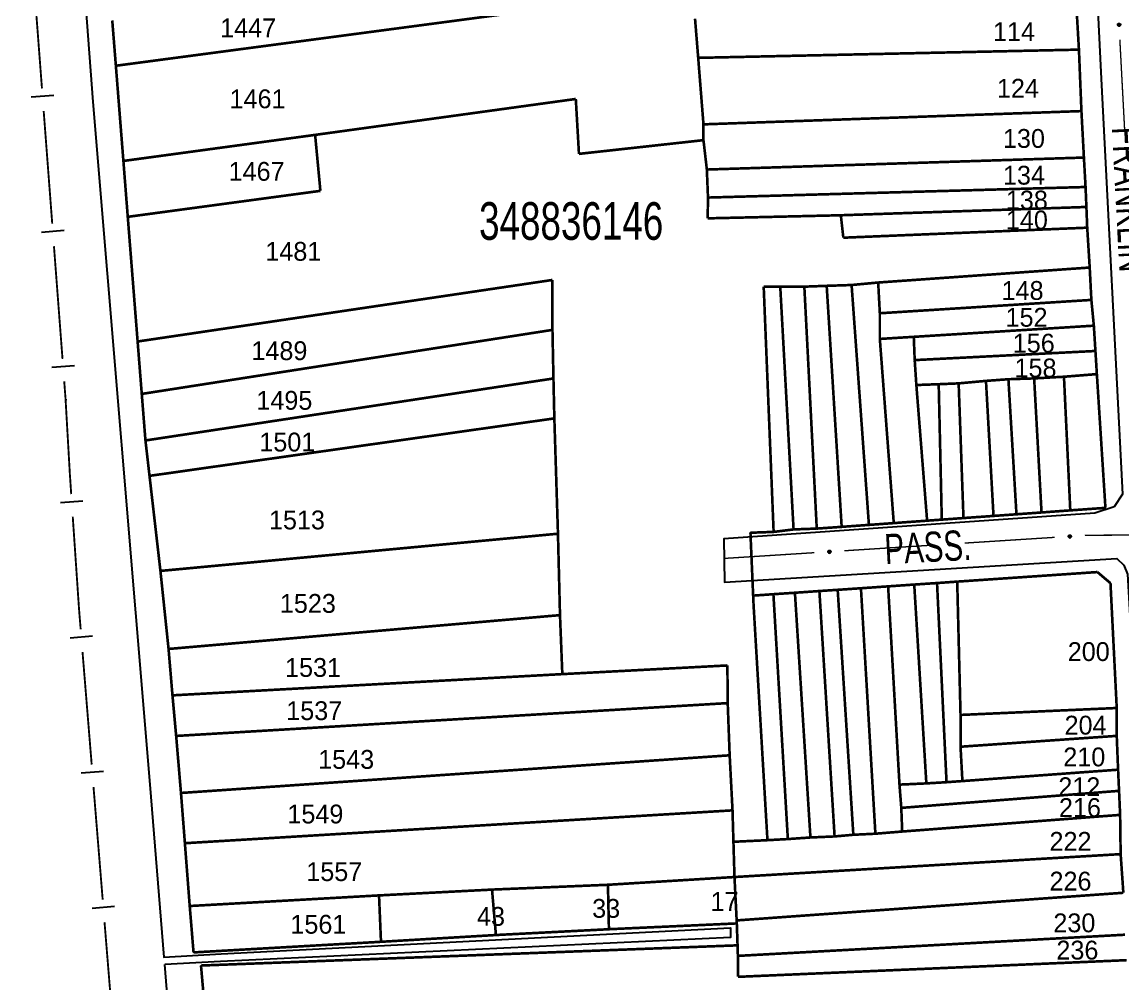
# Model space of a CAD drawing. Extents: x 202481 to 204056, y 4838981 to 4840330.
# Drawn here: x 202518 to 202664.1, y 4839631.7 to 4839759.5 of the extents above; entities that cross this region are included whole.
import ezdxf
from ezdxf.enums import TextEntityAlignment as Align

# ---------------------------------------------------------------- set-up
doc = ezdxf.new("R2010")
doc.units = 0
doc.header["$LTSCALE"] = 1.5
doc.header["$MEASUREMENT"] = 0
for name, color, linetype in [('CD_MALHA_LOTES', 7, 'CONTINUOUS'), ('CD_TXT_QUADRA', 7, 'CONTINUOUS'), ('LM-LIM-SETORES-BAIRROS', 250, 'CONTINUOUS'), ('RU-QUADRA', 210, 'CONTINUOUS'), ('SV-EIXO-RUA-PAV', 20, 'CONTINUOUS'), ('SV-RUA-PAVIM', 7, 'CONTINUOUS'), ('SV-TXT-RUA-PAV', 7, 'CONTINUOUS'), ('Th_NmrPort', 1, 'CONTINUOUS')]:
    doc.layers.add(name, color=color, linetype=linetype)
doc.styles.add('ARIAL', font='ARIAL.SHX')

msp = doc.modelspace()

# ---------------------------------------------------------------- linework, layer by layer
at = {"layer": 'CD_MALHA_LOTES', "linetype": 'Continuous', "const_width": 0.35, "flags": 128}
for points in [[(202530.46, 4839753.66), (202607.12, 4839763.83)], [(202658.07, 4839761.42), (202658.4, 4839755.8)], [(202530.46, 4839753.66), (202529.98, 4839759.67)], [(202607.82, 4839754.71), (202607.4, 4839759.9)], [(202607.82, 4839754.71), (202658.4, 4839755.8)], [(202658.4, 4839755.8), (202658.73, 4839747.64)], [(202608.52, 4839745.88), (202607.82, 4839754.71)], [(202531.46, 4839741.02), (202530.46, 4839753.66)], [(202556.93, 4839744.48), (202591.56, 4839749.25)], [(202591.56, 4839749.25), (202591.98, 4839741.96)], [(202608.52, 4839745.88), (202658.73, 4839747.64)], [(202658.73, 4839747.64), (202659.06, 4839741.47)], [(202608.52, 4839743.78), (202608.52, 4839745.88)], [(202531.46, 4839741.02), (202556.93, 4839744.48)], [(202557.63, 4839737.05), (202556.93, 4839744.48)], [(202591.98, 4839741.96), (202608.52, 4839743.78)], [(202608.97, 4839739.88), (202608.52, 4839743.78)], [(202532.04, 4839733.6), (202531.46, 4839741.02)], [(202608.97, 4839739.88), (202659.06, 4839741.47)], [(202659.06, 4839741.47), (202659.28, 4839737.56)], [(202609.12, 4839736.16), (202608.97, 4839739.88)], [(202532.04, 4839733.6), (202557.63, 4839737.05)], [(202609.12, 4839736.16), (202659.28, 4839737.56)], [(202659.28, 4839737.56), (202659.39, 4839734.91)], [(202609.08, 4839733.4), (202609.12, 4839736.16)], [(202626.77, 4839733.81), (202659.39, 4839734.91)], [(202659.39, 4839734.91), (202659.5, 4839732.16)], [(202533.35, 4839717.05), (202532.04, 4839733.6)], [(202626.77, 4839733.81), (202609.08, 4839733.4)], [(202627.1, 4839730.83), (202626.77, 4839733.81)], [(202659.5, 4839732.16), (202627.1, 4839730.83)], [(202659.5, 4839732.16), (202659.83, 4839726.87)], [(202631.73, 4839724.88), (202659.83, 4839726.87)], [(202659.83, 4839726.87), (202660.05, 4839722.57)], [(202533.35, 4839717.05), (202588.46, 4839725.22)], [(202588.46, 4839725.22), (202588.46, 4839718.59)], [(202628.2, 4839724.55), (202631.73, 4839724.88)], [(202631.95, 4839720.8), (202631.73, 4839724.88)], [(202616.52, 4839724.33), (202618.72, 4839724.33)], [(202617.84, 4839691.77), (202616.52, 4839724.33)], [(202618.72, 4839724.33), (202621.92, 4839724.33)], [(202620.49, 4839692.1), (202618.72, 4839724.33)], [(202621.92, 4839724.33), (202624.89, 4839724.44)], [(202623.57, 4839692.21), (202621.92, 4839724.33)], [(202624.89, 4839724.44), (202628.2, 4839724.55)], [(202626.88, 4839692.44), (202624.89, 4839724.44)], [(202630.5, 4839692.7), (202628.2, 4839724.55)], [(202631.95, 4839720.8), (202660.05, 4839722.57)], [(202660.05, 4839722.57), (202660.38, 4839719.15)], [(202631.95, 4839717.39), (202631.95, 4839720.8)], [(202636.46, 4839717.67), (202660.38, 4839719.15)], [(202660.38, 4839719.15), (202660.59, 4839715.79)], [(202533.9, 4839710.09), (202588.46, 4839718.59)], [(202588.46, 4839718.59), (202588.59, 4839712.14)], [(202636.46, 4839717.67), (202631.95, 4839717.39)], [(202633.8, 4839692.94), (202631.95, 4839717.39)], [(202636.58, 4839714.58), (202636.46, 4839717.67)], [(202533.9, 4839710.09), (202533.35, 4839717.05)], [(202636.58, 4839714.58), (202660.59, 4839715.79)], [(202636.8, 4839711.27), (202636.58, 4839714.58)], [(202660.59, 4839715.79), (202660.78, 4839712.72)], [(202534.39, 4839703.91), (202588.59, 4839712.14)], [(202588.59, 4839712.14), (202588.71, 4839706.84)], [(202639.77, 4839711.38), (202642.42, 4839711.49)], [(202642.42, 4839711.49), (202646.05, 4839711.82)], [(202643.06, 4839693.61), (202642.42, 4839711.49)], [(202646.05, 4839711.82), (202649.03, 4839712.04)], [(202647.05, 4839693.89), (202646.05, 4839711.82)], [(202649.03, 4839712.04), (202652.45, 4839712.15)], [(202650.1, 4839694.11), (202649.03, 4839712.04)], [(202652.45, 4839712.15), (202656.41, 4839712.37)], [(202653.43, 4839694.35), (202652.45, 4839712.15)], [(202656.41, 4839712.37), (202660.78, 4839712.72)], [(202657.25, 4839694.63), (202656.41, 4839712.37)], [(202660.78, 4839712.72), (202661.92, 4839694.96)], [(202534.39, 4839703.91), (202533.9, 4839710.09)], [(202636.8, 4839711.27), (202639.77, 4839711.38)], [(202638.23, 4839693.26), (202636.8, 4839711.27)], [(202640.18, 4839693.4), (202639.77, 4839711.38)], [(202534.93, 4839699.21), (202588.71, 4839706.84)], [(202588.71, 4839706.84), (202589.19, 4839691.53)], [(202534.93, 4839699.21), (202534.39, 4839703.91)], [(202536.38, 4839686.59), (202534.93, 4839699.21)], [(202650.1, 4839694.11), (202647.05, 4839693.89)], [(202653.43, 4839694.35), (202650.1, 4839694.11)], [(202657.25, 4839694.63), (202653.43, 4839694.35)], [(202661.92, 4839694.96), (202657.25, 4839694.63)], [(202630.5, 4839692.7), (202626.88, 4839692.44)], [(202633.8, 4839692.94), (202630.5, 4839692.7)], [(202638.23, 4839693.26), (202633.8, 4839692.94)], [(202640.18, 4839693.4), (202638.23, 4839693.26)], [(202643.06, 4839693.61), (202640.18, 4839693.4)], [(202647.05, 4839693.89), (202643.06, 4839693.61)], [(202536.38, 4839686.59), (202589.19, 4839691.53)], [(202589.19, 4839691.53), (202589.46, 4839680.72)], [(202617.84, 4839691.77), (202614.76, 4839691.66)], [(202614.76, 4839691.66), (202615.12, 4839683.31)], [(202620.49, 4839692.1), (202617.84, 4839691.77)], [(202623.57, 4839692.21), (202620.49, 4839692.1)], [(202626.88, 4839692.44), (202623.57, 4839692.21)], [(202537.46, 4839676.23), (202536.38, 4839686.59)], [(202639.55, 4839684.98), (202642.23, 4839685.17)], [(202642.23, 4839685.17), (202660.85, 4839686.44)], [(202642.67, 4839667.47), (202642.23, 4839685.17)], [(202660.85, 4839686.44), (202662.59, 4839684.96)], [(202617.81, 4839683.5), (202620.67, 4839683.69)], [(202620.67, 4839683.69), (202623.92, 4839683.92)], [(202622.73, 4839651.2), (202620.67, 4839683.69)], [(202623.92, 4839683.92), (202626.35, 4839684.08)], [(202625.94, 4839651.34), (202623.92, 4839683.92)], [(202626.35, 4839684.08), (202629.44, 4839684.29)], [(202628.43, 4839651.56), (202626.35, 4839684.08)], [(202629.44, 4839684.29), (202633.05, 4839684.54)], [(202631.36, 4839651.7), (202629.44, 4839684.29)], [(202633.05, 4839684.54), (202636.52, 4839684.78)], [(202634.56, 4839658.22), (202633.05, 4839684.54)], [(202636.52, 4839684.78), (202639.55, 4839684.98)], [(202638.13, 4839658.38), (202636.52, 4839684.78)], [(202640.81, 4839658.54), (202639.55, 4839684.98)], [(202662.59, 4839684.96), (202663.42, 4839668.39)], [(202615.12, 4839683.31), (202617.81, 4839683.5)], [(202615.18, 4839682), (202615.12, 4839683.31)], [(202619.73, 4839650.99), (202617.81, 4839683.5)], [(202617.02, 4839650.84), (202615.18, 4839682)], [(202537.46, 4839676.23), (202589.46, 4839680.72)], [(202589.46, 4839680.72), (202589.77, 4839672.89)], [(202537.98, 4839670.07), (202537.46, 4839676.23)], [(202589.77, 4839672.89), (202611.7, 4839674.04)], [(202611.7, 4839674.04), (202611.74, 4839669.04)], [(202537.98, 4839670.07), (202589.77, 4839672.89)], [(202538.47, 4839664.68), (202537.98, 4839670.07)], [(202538.47, 4839664.68), (202611.74, 4839669.04)], [(202611.74, 4839669.04), (202612, 4839662.11)], [(202642.67, 4839667.47), (202663.42, 4839668.39)], [(202663.42, 4839668.39), (202663.42, 4839664.69)], [(202642.67, 4839663.25), (202642.67, 4839667.47)], [(202663.42, 4839664.69), (202642.67, 4839663.25)], [(202663.42, 4839664.69), (202663.6, 4839660.2)], [(202539.11, 4839657.11), (202538.47, 4839664.68)], [(202642.92, 4839658.69), (202642.67, 4839663.25)], [(202539.11, 4839657.11), (202612, 4839662.11)], [(202612, 4839662.11), (202612.38, 4839654.8)], [(202663.6, 4839660.2), (202642.92, 4839658.69)], [(202663.6, 4839660.2), (202663.73, 4839657.39)], [(202634.56, 4839658.22), (202638.13, 4839658.38)], [(202634.8, 4839655.13), (202634.56, 4839658.22)], [(202634.8, 4839655.13), (202663.73, 4839657.39)], [(202640.81, 4839658.54), (202638.13, 4839658.38)], [(202642.92, 4839658.69), (202640.81, 4839658.54)], [(202663.73, 4839657.39), (202663.87, 4839654.2)], [(202539.63, 4839650.44), (202539.11, 4839657.11)], [(202539.63, 4839650.44), (202612.38, 4839654.8)], [(202612.38, 4839654.8), (202612.5, 4839650.63)], [(202634.92, 4839651.99), (202634.8, 4839655.13)], [(202663.87, 4839654.2), (202634.92, 4839651.99)], [(202663.87, 4839654.2), (202663.94, 4839648.99)], [(202628.43, 4839651.56), (202625.94, 4839651.34)], [(202631.36, 4839651.7), (202628.43, 4839651.56)], [(202634.92, 4839651.99), (202631.36, 4839651.7)], [(202540.27, 4839642.1), (202539.63, 4839650.44)], [(202612.5, 4839650.63), (202617.02, 4839650.84)], [(202612.64, 4839645.95), (202612.5, 4839650.63)], [(202619.73, 4839650.99), (202617.02, 4839650.84)], [(202622.73, 4839651.2), (202619.73, 4839650.99)], [(202625.94, 4839651.34), (202622.73, 4839651.2)], [(202612.64, 4839645.95), (202663.94, 4839648.99)], [(202663.94, 4839648.99), (202664.3, 4839643.86)], [(202595.83, 4839644.92), (202612.64, 4839645.95)], [(202612.93, 4839640.19), (202612.64, 4839645.95)], [(202565.42, 4839643.51), (202580.43, 4839644.28)], [(202580.43, 4839644.28), (202595.83, 4839644.92)], [(202580.95, 4839638.25), (202580.43, 4839644.28)], [(202595.96, 4839639.02), (202595.83, 4839644.92)], [(202540.27, 4839642.1), (202565.42, 4839643.51)], [(202565.68, 4839637.35), (202565.42, 4839643.51)], [(202612.93, 4839640.19), (202664.3, 4839643.86)], [(202540.78, 4839635.94), (202540.27, 4839642.1)], [(202612.95, 4839639.79), (202612.93, 4839640.19)], [(202595.96, 4839639.02), (202580.95, 4839638.25)], [(202612.95, 4839639.79), (202595.96, 4839639.02)], [(202613.05, 4839636.88), (202612.95, 4839639.79)], [(202565.68, 4839637.35), (202540.78, 4839635.94)], [(202580.95, 4839638.25), (202565.68, 4839637.35)], [(202613.09, 4839635.48), (202664.51, 4839638.29)], [(202541.77, 4839634.2), (202613.05, 4839636.88)], [(202613.09, 4839635.48), (202613.05, 4839636.88)], [(202613.11, 4839632.7), (202613.09, 4839635.48)], [(202543.23, 4839617.42), (202541.77, 4839634.2)], [(202664.73, 4839634.91), (202613.11, 4839632.7)]]:
    msp.add_lwpolyline(points, dxfattribs=at)
at = {"layer": 'LM-LIM-SETORES-BAIRROS', "const_width": 0.25}
for points in [[(202519.505434, 4839765.597977), (202520.642453, 4839750.641133)], [(202520.869856, 4839747.649764), (202522.006875, 4839732.69292)], [(202522.234279, 4839729.701551), (202523.371298, 4839714.744707)], [(202523.598701, 4839711.753338), (202523.750304, 4839709.759092)], [(202523.750304, 4839709.759092), (202523.77, 4839709.5)], [(202523.77, 4839709.5), (202524.328968, 4839699.775892)], [(202524.328968, 4839699.775892), (202524.35, 4839699.41)], [(202524.35, 4839699.41), (202524.528677, 4839696.782565)], [(202524.732221, 4839693.789478), (202525.546394, 4839681.817129)], [(202525.546394, 4839681.817129), (202525.57, 4839681.47)], [(202525.57, 4839681.47), (202525.785416, 4839678.826694)], [(202526.029094, 4839675.836607), (202527.247481, 4839660.886171)], [(202527.491159, 4839657.896084), (202528.709546, 4839642.945648)], [(202528.953223, 4839639.955561), (202530.171611, 4839625.005125)]]:
    msp.add_lwpolyline(points, dxfattribs=at)
at = {"layer": 'LM-LIM-SETORES-BAIRROS'}
for points in [[(202519.22257, 4839749.530308), (202522.213938, 4839749.757712)], [(202520.586992, 4839731.582095), (202523.578361, 4839731.809499)], [(202521.951414, 4839713.633882), (202524.942783, 4839713.861286)], [(202523.099982, 4839695.683097), (202526.093069, 4839695.886641)], [(202524.371599, 4839677.70816), (202527.361686, 4839677.951837)], [(202525.833663, 4839659.767637), (202528.823751, 4839660.011314)], [(202527.295728, 4839641.827114), (202530.285815, 4839642.070791)]]:
    msp.add_lwpolyline(points, dxfattribs=at)
at = {"layer": 'RU-QUADRA', "linetype": 'Continuous', "const_width": 0.18, "flags": 128}
for points in [[(202658.07, 4839761.42), (202658.4, 4839755.8), (202658.73, 4839747.64), (202659.06, 4839741.47), (202659.28, 4839737.56), (202659.39, 4839734.91), (202659.5, 4839732.16), (202659.83, 4839726.87), (202660.05, 4839722.57), (202660.38, 4839719.15), (202660.59, 4839715.79), (202660.78, 4839712.72), (202661.92, 4839694.96), (202657.25, 4839694.63), (202653.43, 4839694.35), (202650.1, 4839694.11), (202647.05, 4839693.89), (202643.06, 4839693.61), (202640.18, 4839693.4), (202638.23, 4839693.26), (202633.8, 4839692.94), (202630.5, 4839692.7), (202626.88, 4839692.44), (202623.57, 4839692.21), (202620.49, 4839692.1), (202617.84, 4839691.77), (202614.76, 4839691.66), (202615.12, 4839683.31), (202617.81, 4839683.5), (202620.67, 4839683.69), (202623.92, 4839683.92), (202626.35, 4839684.08), (202629.44, 4839684.29), (202633.05, 4839684.54), (202636.52, 4839684.78), (202639.55, 4839684.98), (202642.23, 4839685.17), (202660.85, 4839686.44), (202662.59, 4839684.96), (202663.42, 4839668.39), (202663.42, 4839664.69), (202663.6, 4839660.2), (202663.73, 4839657.39), (202663.87, 4839654.2), (202663.94, 4839648.99), (202664.3, 4839643.86)], [(202543.23, 4839617.42), (202541.77, 4839634.2), (202613.05, 4839636.88), (202612.95, 4839639.79), (202595.96, 4839639.02), (202580.95, 4839638.25), (202565.68, 4839637.35), (202540.78, 4839635.94), (202540.27, 4839642.1), (202539.63, 4839650.44), (202539.11, 4839657.11), (202538.47, 4839664.68), (202537.98, 4839670.07), (202537.46, 4839676.23), (202536.38, 4839686.59), (202534.93, 4839699.21), (202534.39, 4839703.91), (202533.9, 4839710.09), (202533.35, 4839717.05), (202532.04, 4839733.6), (202531.46, 4839741.02), (202530.46, 4839753.66), (202529.98, 4839759.67)]]:
    msp.add_lwpolyline(points, dxfattribs=at)
at = {"layer": 'SV-EIXO-RUA-PAV'}
for points in [[(202663.830778, 4839759.255931), (202663.867607, 4839759.223749), (202663.892679, 4839759.18856), (202663.905143, 4839759.153191), (202663.908008, 4839759.119065), (202663.907006, 4839759.083822), (202663.898157, 4839759.048513), (202663.879654, 4839759.011499), (202663.847631, 4839758.974328), (202663.809895, 4839758.951013), (202663.775874, 4839758.936939), (202663.740461, 4839758.931903), (202663.706241, 4839758.93345), (202663.669867, 4839758.943855), (202663.632541, 4839758.962971), (202663.595943, 4839758.996076), (202663.5716, 4839759.030744), (202663.560442, 4839759.06527), (202663.555605, 4839759.100904), (202663.557059, 4839759.136872), (202663.565945, 4839759.171482), (202663.58526, 4839759.209029), (202663.618414, 4839759.244719), (202663.652713, 4839759.269393), (202663.687074, 4839759.281032), (202663.722263, 4839759.285005), (202663.757623, 4839759.28443), (202663.793487, 4839759.277012), (202663.830778, 4839759.255931)], [(202657.036482, 4839691.276299), (202657.068273, 4839691.313466), (202657.103195, 4839691.338909), (202657.13843, 4839691.351745), (202657.172524, 4839691.35497), (202657.207776, 4839691.354341), (202657.243176, 4839691.345865), (202657.280383, 4839691.327755), (202657.317891, 4839691.296126), (202657.341603, 4839691.258639), (202657.356037, 4839691.224768), (202657.361446, 4839691.18941), (202657.360261, 4839691.155176), (202657.350241, 4839691.118695), (202657.33152, 4839691.081168), (202657.298803, 4839691.044222), (202657.264395, 4839691.019514), (202657.229988, 4839691.007993), (202657.194408, 4839691.002779), (202657.158427, 4839691.003853), (202657.123724, 4839691.012373), (202657.085975, 4839691.031291), (202657.049937, 4839691.064065), (202657.024902, 4839691.098102), (202657.0129, 4839691.132338), (202657.008556, 4839691.167482), (202657.008758, 4839691.202847), (202657.015796, 4839691.238787), (202657.036482, 4839691.276299)], [(202641.068874, 4839690.258706), (202641.100665, 4839690.295873), (202641.135587, 4839690.321316), (202641.170822, 4839690.334153), (202641.204916, 4839690.337378), (202641.240168, 4839690.336748), (202641.275568, 4839690.328273), (202641.312775, 4839690.310162), (202641.350283, 4839690.278534), (202641.373995, 4839690.241046), (202641.388429, 4839690.207175), (202641.393838, 4839690.171818), (202641.392653, 4839690.137583), (202641.382633, 4839690.101102), (202641.363912, 4839690.063575), (202641.331195, 4839690.02663), (202641.296787, 4839690.001921), (202641.26238, 4839689.9904), (202641.2268, 4839689.985186), (202641.190819, 4839689.98626), (202641.156116, 4839689.99478), (202641.118367, 4839690.013698), (202641.082329, 4839690.046472), (202641.057294, 4839690.080509), (202641.045292, 4839690.114745), (202641.040948, 4839690.14989), (202641.04115, 4839690.185254), (202641.048188, 4839690.221194), (202641.068874, 4839690.258706)], [(202625.101266, 4839689.241113), (202625.133057, 4839689.27828), (202625.167979, 4839689.303723), (202625.203214, 4839689.31656), (202625.237308, 4839689.319785), (202625.27256, 4839689.319155), (202625.30796, 4839689.31068), (202625.345167, 4839689.292569), (202625.382675, 4839689.260941), (202625.406387, 4839689.223453), (202625.420821, 4839689.189582), (202625.42623, 4839689.154225), (202625.425045, 4839689.11999), (202625.415025, 4839689.083509), (202625.396304, 4839689.045983), (202625.363587, 4839689.009037), (202625.329179, 4839688.984329), (202625.294772, 4839688.972807), (202625.259192, 4839688.967594), (202625.223211, 4839688.968667), (202625.188508, 4839688.977188), (202625.150759, 4839688.996105), (202625.114722, 4839689.028879), (202625.089686, 4839689.062916), (202625.077684, 4839689.097152), (202625.07334, 4839689.132297), (202625.073542, 4839689.167661), (202625.08058, 4839689.203602), (202625.101266, 4839689.241113)]]:
    msp.add_lwpolyline(points, close=True, dxfattribs=at)
for points in [[(202663.557059, 4839759.136872), (202663.5716, 4839759.030744)], [(202663.562367, 4839759.149877), (202663.582942, 4839759.019791)], [(202663.565945, 4839759.171482), (202663.595943, 4839758.996076)], [(202663.578271, 4839759.184883), (202663.613367, 4839758.987246)], [(202663.58526, 4839759.209029), (202663.632541, 4839758.962971)], [(202663.603568, 4839759.223121), (202663.650532, 4839758.956426)], [(202663.618414, 4839759.244719), (202663.669867, 4839758.943855)], [(202663.634678, 4839759.254835), (202663.686756, 4839758.943319)], [(202663.652713, 4839759.269393), (202663.706241, 4839758.93345)], [(202663.66931, 4839759.271706), (202663.72269, 4839758.935663)], [(202663.687074, 4839759.281032), (202663.740461, 4839758.931903)], [(202663.704375, 4839759.280401), (202663.755465, 4839758.936038)], [(202663.722263, 4839759.285005), (202663.775874, 4839758.936939)], [(202663.741238, 4839759.280993), (202663.794401, 4839758.949038)], [(202663.757623, 4839759.28443), (202663.809895, 4839758.951013)], [(202663.775665, 4839759.27599), (202663.82896, 4839758.967271)], [(202663.793487, 4839759.277012), (202663.847631, 4839758.974328)], [(202663.810381, 4839759.265536), (202663.861577, 4839758.996333)], [(202663.830778, 4839759.255931), (202663.879654, 4839759.011499)], [(202663.850127, 4839759.237586), (202663.888092, 4839759.037369)], [(202663.867607, 4839759.223749), (202663.898157, 4839759.048513)], [(202663.881986, 4839759.203751), (202663.901127, 4839759.074955)], [(202663.892679, 4839759.18856), (202663.907006, 4839759.083822)], [(202657.008556, 4839691.167482), (202657.356037, 4839691.224768)], [(202657.008758, 4839691.202847), (202657.341603, 4839691.258639)], [(202657.012367, 4839691.186499), (202657.343742, 4839691.243166)], [(202657.0129, 4839691.132338), (202657.361446, 4839691.18941)], [(202657.013348, 4839691.149645), (202657.357153, 4839691.20437)], [(202657.015796, 4839691.238787), (202657.317891, 4839691.296126)], [(202657.017006, 4839691.220977), (202657.325144, 4839691.277531)], [(202657.022414, 4839691.114673), (202657.357874, 4839691.171601)], [(202657.027093, 4839691.255802), (202657.29574, 4839691.309839)], [(202657.036482, 4839691.276299), (202657.280383, 4839691.327755)], [(202657.054621, 4839691.29584), (202657.254426, 4839691.335919)], [(202657.068273, 4839691.313466), (202657.243176, 4839691.345865)], [(202657.088118, 4839691.328055), (202657.216704, 4839691.348556)], [(202657.103195, 4839691.338909), (202657.207776, 4839691.354341)], [(202641.040948, 4839690.14989), (202641.388429, 4839690.207175)], [(202641.04115, 4839690.185254), (202641.373995, 4839690.241046)], [(202641.044759, 4839690.168906), (202641.376134, 4839690.225574)], [(202641.045292, 4839690.114745), (202641.393838, 4839690.171818)], [(202641.045741, 4839690.132052), (202641.389545, 4839690.186777)], [(202641.048188, 4839690.221194), (202641.350283, 4839690.278534)], [(202641.049398, 4839690.203384), (202641.357536, 4839690.259938)], [(202641.054806, 4839690.09708), (202641.390266, 4839690.154008)], [(202641.057294, 4839690.080509), (202641.392653, 4839690.137583)], [(202641.059485, 4839690.238209), (202641.328132, 4839690.292246)], [(202641.068874, 4839690.258706), (202641.312775, 4839690.310162)], [(202641.072041, 4839690.062629), (202641.38299, 4839690.117995)], [(202641.082329, 4839690.046472), (202641.382633, 4839690.101102)], [(202641.087013, 4839690.278248), (202641.286818, 4839690.318327)], [(202641.100665, 4839690.295873), (202641.275568, 4839690.328273)], [(202641.104083, 4839690.031856), (202641.370267, 4839690.081634)], [(202641.118367, 4839690.013698), (202641.363912, 4839690.063575)], [(202641.12051, 4839690.310463), (202641.249096, 4839690.330963)], [(202641.135587, 4839690.321316), (202641.240168, 4839690.336748)], [(202641.142586, 4839690.006964), (202641.339841, 4839690.044146)], [(202641.156116, 4839689.99478), (202641.331195, 4839690.02663)], [(202641.177758, 4839689.99143), (202641.307619, 4839690.013379)], [(202641.190819, 4839689.98626), (202641.296787, 4839690.001921)], [(202657.024902, 4839691.098102), (202657.360261, 4839691.155176)], [(202657.039649, 4839691.080222), (202657.350598, 4839691.135587)], [(202657.049937, 4839691.064065), (202657.350241, 4839691.118695)], [(202657.071691, 4839691.049449), (202657.337875, 4839691.099227)], [(202657.085975, 4839691.031291), (202657.33152, 4839691.081168)], [(202657.110194, 4839691.024557), (202657.307449, 4839691.061739)], [(202657.123724, 4839691.012373), (202657.298803, 4839691.044222)], [(202657.145366, 4839691.009023), (202657.275227, 4839691.030972)], [(202657.158427, 4839691.003853), (202657.264395, 4839691.019514)], [(202625.07334, 4839689.132297), (202625.420821, 4839689.189582)], [(202625.073542, 4839689.167661), (202625.406387, 4839689.223453)], [(202625.077151, 4839689.151313), (202625.408526, 4839689.207981)], [(202625.077684, 4839689.097152), (202625.42623, 4839689.154225)], [(202625.078133, 4839689.114459), (202625.421937, 4839689.169184)], [(202625.08058, 4839689.203602), (202625.382675, 4839689.260941)], [(202625.08179, 4839689.185791), (202625.389928, 4839689.242345)], [(202625.087198, 4839689.079487), (202625.422658, 4839689.136415)], [(202625.089686, 4839689.062916), (202625.425045, 4839689.11999)], [(202625.091877, 4839689.220616), (202625.360524, 4839689.274654)], [(202625.101266, 4839689.241113), (202625.345167, 4839689.292569)], [(202625.104433, 4839689.045036), (202625.415382, 4839689.100402)], [(202625.114722, 4839689.028879), (202625.415025, 4839689.083509)], [(202625.119405, 4839689.260655), (202625.31921, 4839689.300734)], [(202625.133057, 4839689.27828), (202625.30796, 4839689.31068)], [(202625.136475, 4839689.014263), (202625.402659, 4839689.064042)], [(202625.150759, 4839688.996105), (202625.396304, 4839689.045983)], [(202625.152902, 4839689.29287), (202625.281488, 4839689.31337)], [(202625.167979, 4839689.303723), (202625.27256, 4839689.319155)], [(202625.174978, 4839688.989371), (202625.372233, 4839689.026553)], [(202625.188508, 4839688.977188), (202625.363587, 4839689.009037)], [(202625.21015, 4839688.973838), (202625.340011, 4839688.995786)], [(202625.223211, 4839688.968667), (202625.329179, 4839688.984329)]]:
    msp.add_lwpolyline(points, dxfattribs=at)
at = {"layer": 'SV-EIXO-RUA-PAV', "const_width": 0.18}
for points in [[(202663.834578, 4839757.109429), (202664.471194, 4839745.126327)], [(202523.97, 4839709.33), (202523.780882, 4839709.310696)], [(202659.182824, 4839691.302778), (202659.61, 4839691.33)], [(202659.61, 4839691.33), (202666.181934, 4839691.347535)], [(202627.247608, 4839689.267593), (202639.223314, 4839690.030787)], [(202643.215216, 4839690.285186), (202655.190922, 4839691.04838)], [(202611.28, 4839688.25), (202623.255706, 4839689.013195)]]:
    msp.add_lwpolyline(points, dxfattribs=at)
at = {"layer": 'SV-RUA-PAVIM', "linetype": 'Continuous'}
for points in [[(202596.83, 4839878.38, 7.73), (202593.08, 4839878.37, 7.73), (202566.42, 4839877.41, 8.24), (202552.96, 4839875.63, 8.24), (202521.81, 4839871.51, 9.36), (202519.17, 4839870.21, 9.32), (202517.99, 4839868.33, 9.54), (202518.27, 4839862.01, 9.58), (202523.25, 4839804.14, 9.62), (202527.41, 4839748.89, 9.83), (202534.97, 4839658.24, 10.69), (202536.84, 4839635.3, 11.21), (202544.45, 4839635.73, 11.21), (202612.12, 4839639.22, 11.21), (202612.12, 4839637.91, 11.21), (202544.34, 4839634.75, 11.21), (202536.95, 4839634.32, 11.21)], [(202657.53, 4839829.75, 6.22), (202661.3, 4839752.79, 6.48), (202664.19, 4839696.78, 5.47), (202663.06, 4839695.09, 5.48), (202660.5, 4839694.25, 5.49), (202611.23, 4839690.85, 7.6), (202611.33, 4839685.1, 7.53), (202663.44, 4839688.25, 5.56), (202664.37, 4839687.37, 5.55), (202664.86, 4839686.16, 5.46), (202670.46, 4839586.68, 7.04), (202670.52, 4839582.13, 7.04), (202615.15, 4839582.66, 7.04), (202615.15, 4839580.8, 7.04), (202670.52, 4839580.27, 7.04)], [(202670.52, 4839580.27, 7.04), (202674.43, 4839507.06, 11.1), (202673.31, 4839505.24, 11.06), (202671.47, 4839504.39, 11.06), (202550.89, 4839497.34, 11.88), (202548.12, 4839498.77, 11.89), (202546.32, 4839501.18, 11.88), (202540.93, 4839584.47, 11.21), (202536.95, 4839634.32, 11.21)]]:
    msp.add_polyline3d(points, dxfattribs=at)

# ---------------------------------------------------------------- texts
at = {"layer": 'CD_TXT_QUADRA', "style": 'ARIAL', "width": 0.7}
msp.add_text('348836146', height=5, dxfattribs=at).set_placement((202578.710274, 4839730.548917))
at = {"layer": 'SV-TXT-RUA-PAV', "style": 'ARIAL', "width": 0.7}
for s, rotation, p in [('FRANKLIN', 273, (202662.77, 4839745.48)), ('PASS.', 3, (202632.67, 4839687.47))]:
    msp.add_text(s, height=4, rotation=rotation, dxfattribs=at).set_placement(p)
at = {"layer": 'Th_NmrPort', "color": 1}
for s, p in [('1447', (202544.312478, 4839758.688376)), ('114', (202646.984308, 4839758.188137)), ('124', (202647.504308, 4839750.668137)), ('1461', (202545.564992, 4839749.267246)), ('130', (202648.304308, 4839744.008137)), ('1467', (202545.434992, 4839739.637246)), ('134', (202648.304308, 4839739.128137)), ('138', (202648.694308, 4839735.828137)), ('140', (202648.694308, 4839733.188137)), ('1481', (202550.314992, 4839729.017246)), ('148', (202648.122563, 4839723.82344)), ('152', (202648.652563, 4839720.26344)), ('156', (202649.606042, 4839716.827858)), ('1489', (202548.464992, 4839715.827246)), ('158', (202649.842563, 4839713.53344)), ('1495', (202549.124992, 4839709.237246)), ('1501', (202549.514992, 4839703.697246)), ('1513', (202550.797047, 4839693.357045)), ('1523', (202552.247047, 4839682.277045)), ('200', (202656.913333, 4839675.88)), ('1531', (202552.936522, 4839673.770485)), ('1537', (202553.092563, 4839668.03344)), ('204', (202656.488559, 4839666.112248)), ('1543', (202557.33516, 4839661.565971)), ('210', (202656.32516, 4839661.895971)), ('212', (202655.66516, 4839657.935971)), ('216', (202655.746522, 4839655.170485)), ('1549', (202553.24516, 4839654.315971)), ('222', (202654.48516, 4839650.685971)), ('1557', (202555.75516, 4839646.665971)), ('226', (202654.48516, 4839645.405971)), ('33', (202593.73516, 4839641.785971)), ('17', (202609.458559, 4839642.702248)), ('43', (202578.43516, 4839640.725971)), ('1561', (202553.64516, 4839639.675971)), ('230', (202655.00516, 4839639.865971)), ('236', (202655.40516, 4839636.245971))]:
    msp.add_text(s, height=2.5, dxfattribs=at).set_placement(p, align=Align.MIDDLE_LEFT)

doc.saveas('drawing.dxf')
